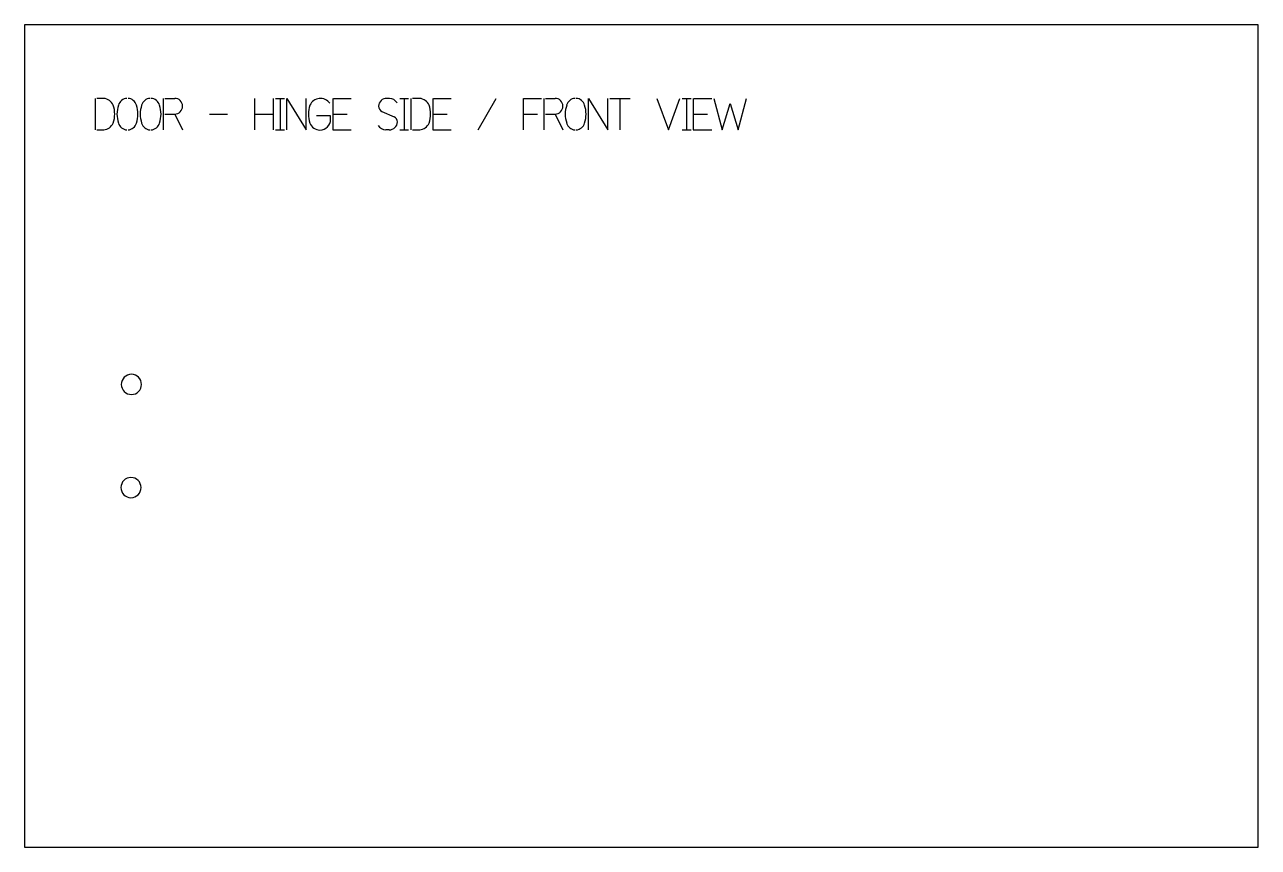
# Model space of a CAD drawing. Extents: x 0 to 16.5, y 7 to 18.
import ezdxf

# ---------------------------------------------------------------- set-up
doc = ezdxf.new("R2010")
doc.units = 0
doc.layers.add('1', color=7, linetype='CONTINUOUS')
doc.layers.add('7', color=7, linetype='CONTINUOUS')

msp = doc.modelspace()

# ---------------------------------------------------------------- linework, layer by layer
at = {"layer": '1', "color": 1, "linetype": 'CONTINUOUS'}
for p, q in [((16.495, 18.001), (-0.005, 18.001)), ((-0.005, 18.001), (-0.005, 7.001)), ((16.495, 7.001), (16.495, 18.001)), ((-0.005, 7.001), (16.495, 7.001))]:
    msp.add_line(p, q, dxfattribs=at)
for centre, start, end in [((1.423, 13.191), 360, 180), ((1.423, 13.191), 180, 360), ((1.417, 11.811), 360, 180), ((1.417, 11.811), 180, 360)]:
    msp.add_arc(centre, 0.135, start, end, dxfattribs=at)
at = {"layer": '7', "color": 7, "linetype": 'CONTINUOUS'}
for p, q in [((0.937, 17.016), (0.937, 16.596)), ((1.054, 17.016), (0.959, 17.016)), ((1.849, 17.016), (1.849, 16.596)), ((1.872, 17.016), (2.002, 17.016)), ((3.067, 17.016), (3.067, 16.806)), ((3.322, 16.806), (3.322, 17.016)), ((3.352, 17.016), (3.412, 17.016)), ((3.412, 17.016), (3.472, 17.016)), ((3.412, 17.016), (3.412, 16.596)), ((3.503, 16.596), (3.503, 17.016)), ((3.503, 17.016), (3.761, 16.596)), ((3.761, 16.596), (3.761, 17.016)), ((4.117, 17.016), (4.117, 16.596)), ((4.125, 17.016), (4.125, 17.016)), ((4.125, 17.016), (4.364, 17.016)), ((4.874, 17.015), (4.84, 17.016)), ((5.011, 17.016), (5.071, 17.016)), ((5.071, 17.016), (5.131, 17.016)), ((5.071, 17.016), (5.071, 16.596)), ((5.161, 17.016), (5.161, 16.596)), ((5.278, 17.016), (5.184, 17.016)), ((5.454, 17.016), (5.454, 16.596)), ((5.462, 17.016), (5.462, 17.016)), ((5.462, 17.016), (5.701, 17.016)), ((6.061, 16.596), (6.301, 17.016)), ((6.661, 17.016), (6.661, 16.806)), ((6.668, 17.016), (6.907, 17.016)), ((6.937, 17.016), (6.937, 16.596)), ((6.96, 17.016), (7.089, 17.016)), ((7.536, 16.596), (7.536, 17.016)), ((7.536, 17.016), (7.793, 16.596)), ((7.793, 16.596), (7.793, 17.016)), ((7.823, 17.016), (7.957, 17.016)), ((7.957, 17.016), (7.957, 16.596)), ((7.957, 17.016), (8.092, 17.016)), ((8.452, 17.016), (8.605, 16.596)), ((8.605, 16.596), (8.758, 17.016)), ((8.788, 17.016), (8.848, 17.016)), ((8.848, 17.016), (8.908, 17.016)), ((8.848, 17.016), (8.848, 16.596)), ((8.938, 17.016), (8.938, 16.596)), ((8.945, 17.016), (8.945, 17.016)), ((8.945, 17.016), (9.184, 17.016)), ((9.214, 17.016), (9.323, 16.596)), ((9.54, 16.596), (9.649, 17.016)), ((4.772, 16.841), (4.937, 16.77)), ((9.323, 16.596), (9.432, 16.946)), ((9.432, 16.946), (9.54, 16.596)), ((1.872, 16.806), (2.002, 16.806)), ((2.002, 16.806), (2.107, 16.596)), ((2.467, 16.806), (2.707, 16.806)), ((3.067, 16.806), (3.067, 16.596)), ((3.067, 16.806), (3.322, 16.806)), ((3.322, 16.596), (3.322, 16.806)), ((4.087, 16.781), (3.897, 16.781)), ((4.087, 16.737), (4.087, 16.781)), ((4.117, 16.806), (4.31, 16.806)), ((5.454, 16.806), (5.647, 16.806)), ((6.661, 16.806), (6.661, 16.596)), ((6.661, 16.806), (6.853, 16.806)), ((6.96, 16.806), (7.089, 16.806)), ((7.089, 16.806), (7.194, 16.596)), ((8.938, 16.806), (9.13, 16.806)), ((0.959, 16.596), (1.054, 16.596)), ((3.352, 16.596), (3.412, 16.596)), ((3.412, 16.596), (3.472, 16.596)), ((4.117, 16.596), (4.364, 16.596)), ((4.87, 16.595), (4.827, 16.595)), ((5.011, 16.596), (5.071, 16.596)), ((5.071, 16.596), (5.131, 16.596)), ((5.184, 16.596), (5.278, 16.596)), ((5.454, 16.596), (5.701, 16.596)), ((8.788, 16.596), (8.848, 16.596)), ((8.848, 16.596), (8.908, 16.596)), ((8.938, 16.596), (9.184, 16.596))]:
    msp.add_line(p, q, dxfattribs=at)
for centre, radius, start, end in [((1.039, 16.862), 0.154, 24.3869, 84.6175), ((1.37, 16.891), 0.125, 93.4425, 164.098), ((1.37, 16.891), 0.125, 15.9021, 86.5576), ((1.679, 16.891), 0.125, 93.4425, 164.098), ((1.679, 16.891), 0.125, 15.9021, 86.5576), ((2.002, 16.911), 0.105, 359.9956, 90), ((3.951, 16.861), 0.154, 35.68, 155.6132), ((4.838, 16.905), 0.111, 89.2985, 177.3507), ((4.872, 16.894), 0.121, 30.522, 89.2985), ((5.264, 16.862), 0.154, 24.3869, 84.6175), ((7.089, 16.911), 0.105, 359.9956, 90), ((7.364, 16.891), 0.125, 93.4425, 164.098), ((7.364, 16.891), 0.125, 15.9021, 86.5576), ((0.826, 16.806), 0.374, 341.2941, 18.7059), ((1.604, 16.805), 0.374, 161.2941, 198.7059), ((1.135, 16.805), 0.374, 341.2941, 18.7059), ((1.914, 16.805), 0.374, 161.2941, 198.7059), ((1.445, 16.805), 0.374, 341.2941, 18.7059), ((2.002, 16.911), 0.105, 269.9912, 359.9956), ((4.165, 16.805), 0.374, 161.2941, 198.7059), ((4.818, 16.918), 0.0903, 185.1823, 239.3448), ((5.05, 16.806), 0.374, 341.2941, 18.7059), ((7.089, 16.911), 0.105, 269.9912, 359.9956), ((7.599, 16.805), 0.374, 161.2941, 198.7059), ((7.13, 16.805), 0.374, 341.2941, 18.7059), ((1.039, 16.749), 0.154, 275.3825, 335.6132), ((1.37, 16.719), 0.125, 195.9021, 266.5576), ((1.37, 16.719), 0.125, 273.4425, 344.098), ((1.679, 16.719), 0.125, 195.9021, 266.5576), ((1.679, 16.719), 0.125, 273.4425, 344.098), ((3.947, 16.739), 0.147, 201.5645, 268.7745), ((3.94, 16.739), 0.147, 271.2256, 359.2735), ((4.871, 16.705), 0.111, 269.4411, 357.3507), ((4.891, 16.692), 0.0903, 5.1822, 59.3448), ((5.264, 16.749), 0.154, 275.3825, 335.6132), ((7.364, 16.719), 0.125, 195.9021, 266.5576), ((7.364, 16.719), 0.125, 273.4425, 344.098), ((4.828, 16.716), 0.121, 210.522, 269.4411)]:
    msp.add_arc(centre, radius, start, end, dxfattribs=at)

doc.saveas('drawing.dxf')
